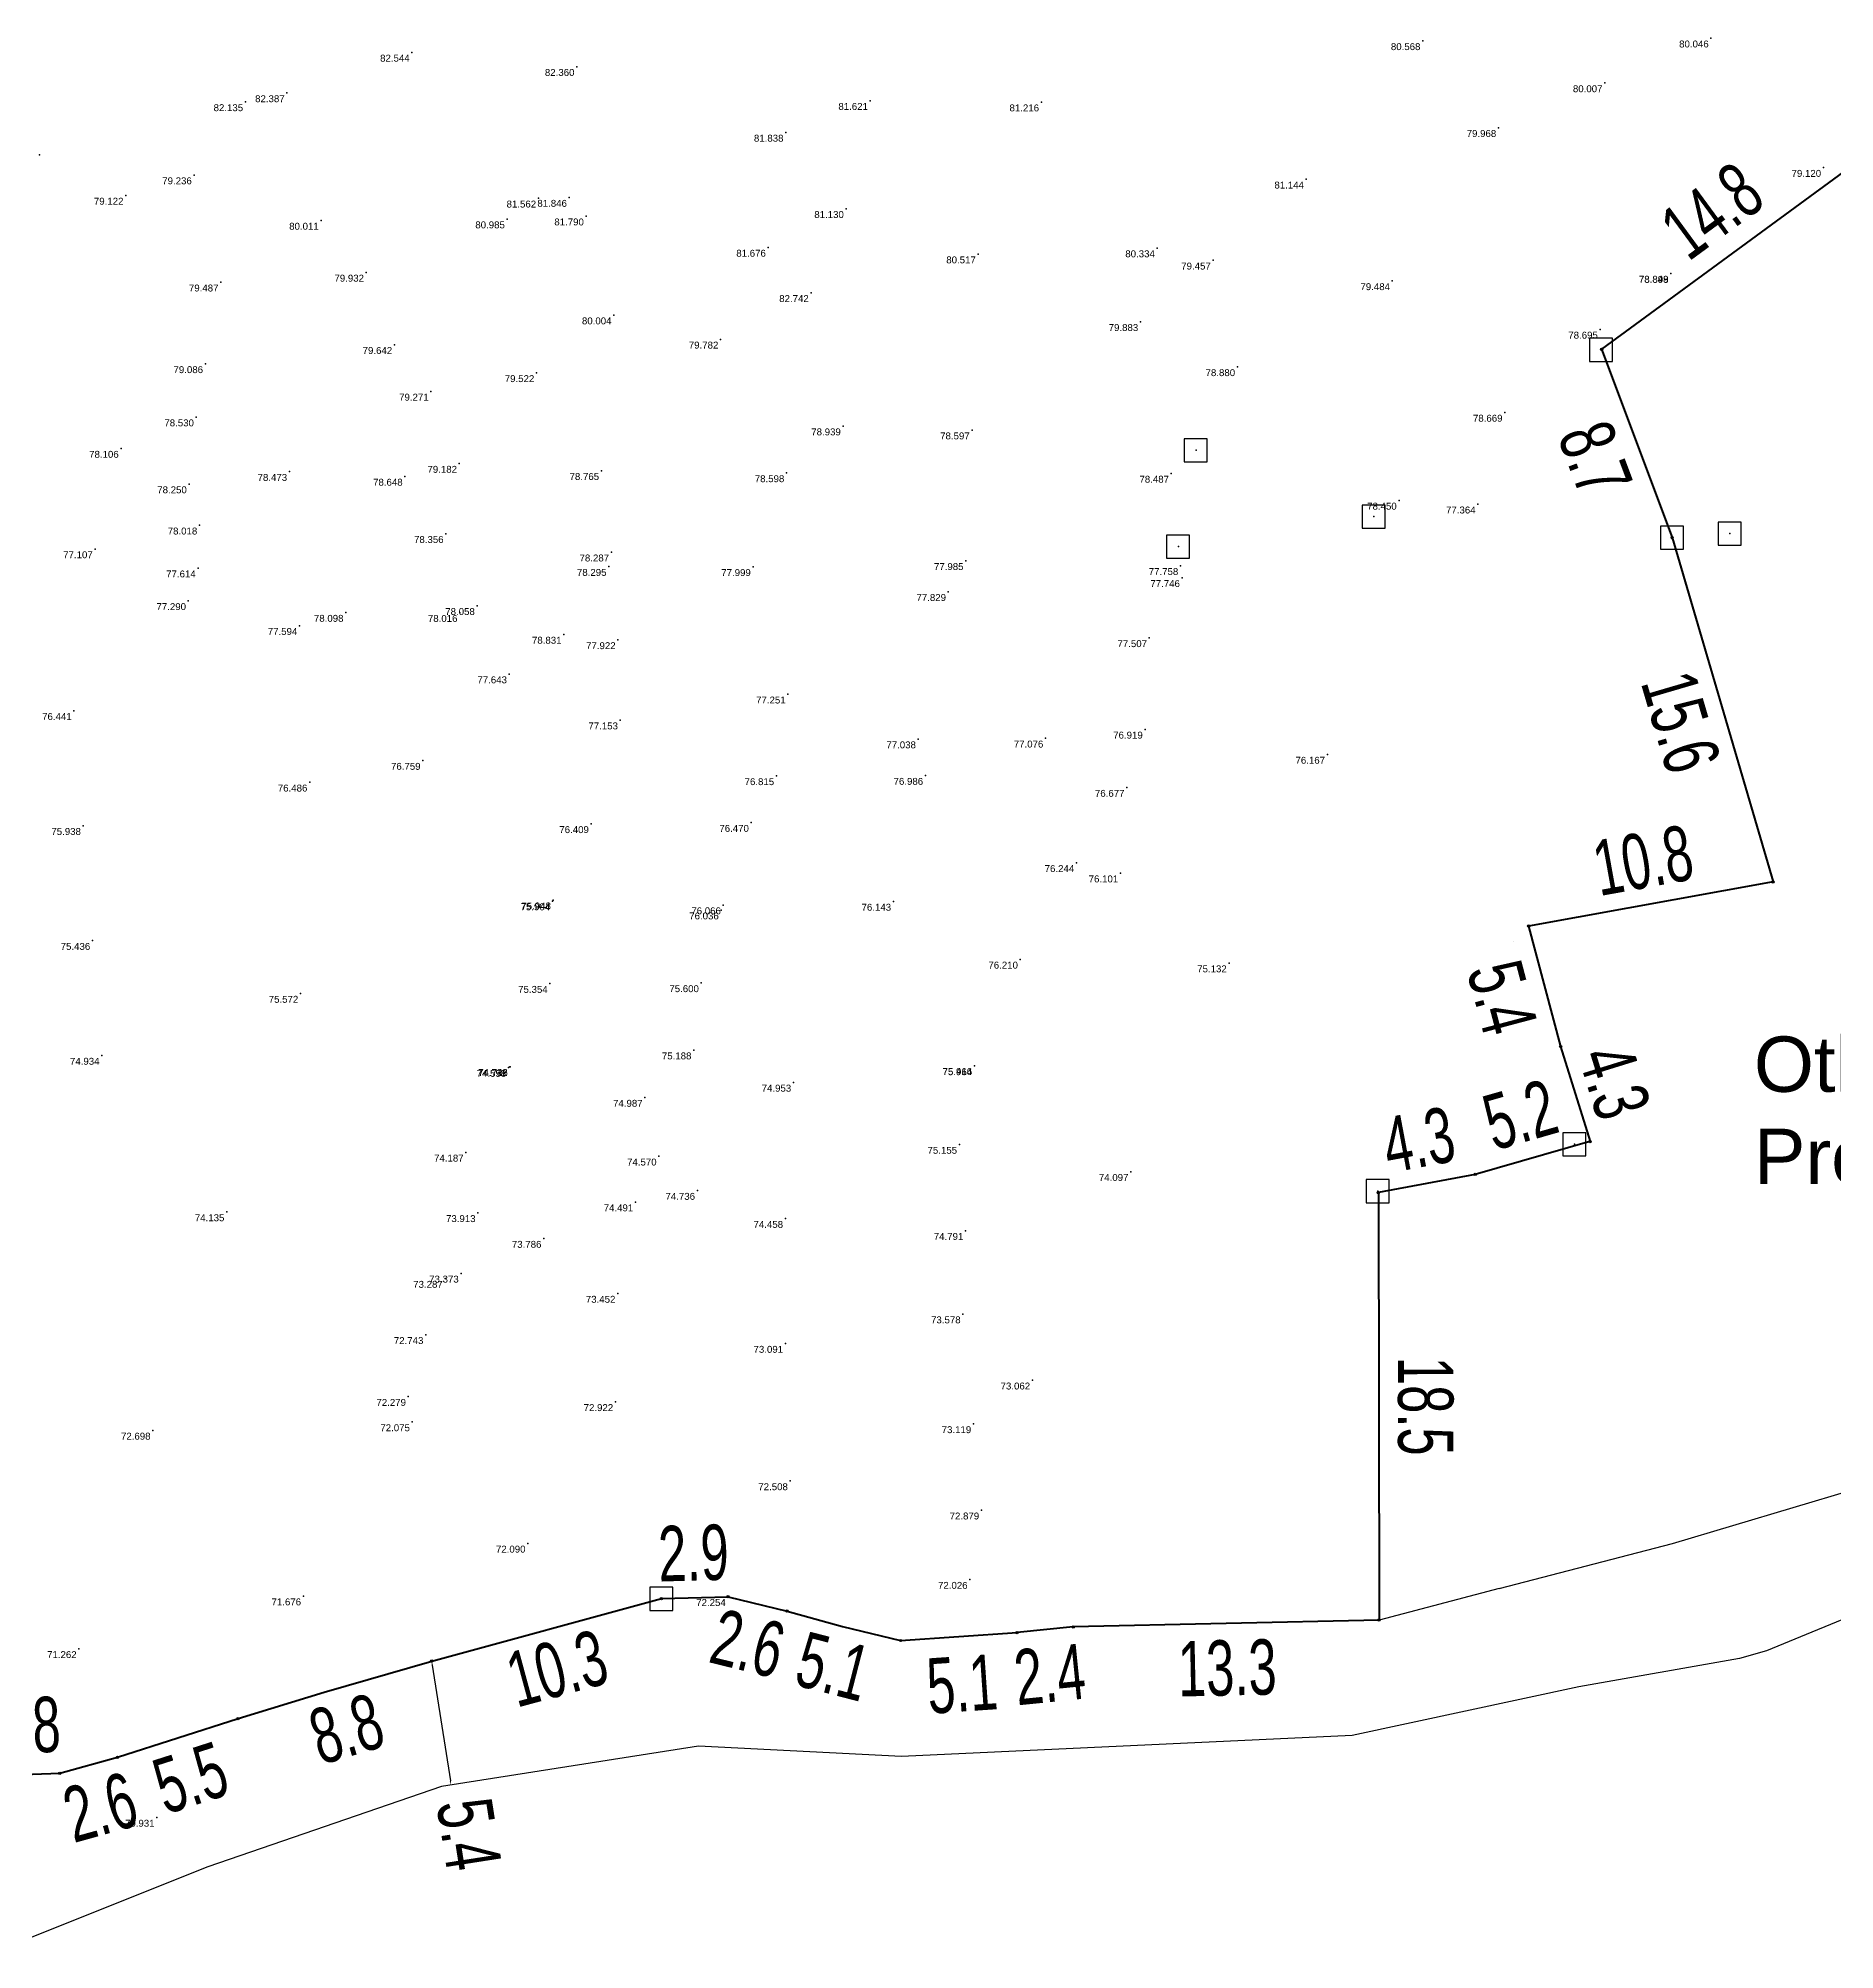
# Model space of a CAD drawing. Header units: millimetres. Extents: x 706139 to 707011, y 753722 to 954403.
# Drawn here: x 706373 to 706450.9, y 953740.5 to 953823.4 of the extents above; entities that cross this region are included whole.
import ezdxf
from ezdxf.enums import TextEntityAlignment as Align

# ---------------------------------------------------------------- set-up
doc = ezdxf.new("R2010")
doc.units = ezdxf.units.MM
doc.linetypes.add('SOLID_LINE', pattern=[0])
doc.layers.add('BD', color=1, linetype='Continuous', lineweight=40)
doc.layers.add('BD SYMBOL', color=7, linetype='Continuous', lineweight=30)
for name, color, linetype in [('dim', 7, 'Continuous'), ('Height', 7, 'Continuous'), ('RD', 5, 'Continuous'), ('SY SYMBOL', 7, 'Continuous')]:
    doc.layers.add(name, color=color, linetype=linetype)
doc.styles.add('DIM', font='ARIALN.TTF', dxfattribs={"width": 0.8, "height": 2.4})
doc.styles.add('ROMANS', font='arial.ttf', dxfattribs={"height": 2.4})
doc.styles.get("Standard").update_dxf_attribs({"font": 'arial.ttf'})
doc.dimstyles.get("Standard").update_dxf_attribs({"dimtxt": 0.18, "dimasz": 0.18, "dimexe": 0.18, "dimexo": 0.0625, "dimgap": 0.09, "dimtad": 0, "dimtih": 1, "dimtoh": 1, "dimdec": 4, "dimzin": 0, "dimdsep": 46, "dimtxsty": 'Standard', "dimcen": 0.09, "dimadec": 0, "dimazin": 0, "dimtfac": 1, "dimtdec": 4, "dimtofl": 0, "dimtmove": 0, "dimatfit": 3, "dimfxl": 1, "dimtolj": 1, "dimtzin": 0, "dimarcsym": 0})

# ---------------------------------------------------------------- blocks, each defined once
blk = doc.blocks.new('BD')
at = {"linetype": 'ByBlock'}
for p, q in [((-0.037, -0.034), (0.037, 0.034)), ((-0.035, 0.035), (0.035, -0.035))]:
    blk.add_line(p, q, dxfattribs=at)
blk.add_circle((0, 0), 0.05)
blk.add_point((0, 0))
blk = doc.blocks.new('SYSTONE')
at = {"color": 6}
blk.add_polyline3d([(-0.256, -0.003, 0), (-0.256, -0.253, 0), (0.244, -0.253, 0), (0.244, 0.247, 0), (-0.256, 0.247, 0), (-0.256, -0.003, 0)], close=True, dxfattribs=at)
blk.add_point((0, 0), dxfattribs=at)
blk = doc.blocks.new('*D129')
at = {"layer": 'Defpoints', "color": 0, "transparency": 16777216}
for p in [(707701.58, 953787.439), (707688.441, 953780.291), (707689.628, 953778.673)]:
    blk.add_point(p, dxfattribs=at)
at = {"layer": 'dim', "color": 0, "transparency": 16777216, "insert": (707694.417, 953784.674), "char_height": 2.4, "attachment_point": 5, "rotation": 36.25758, "style": 'DIM'}
blk.add_mtext('\\A1;14.8', dxfattribs=at)
blk = doc.blocks.new('*D130')
at = {"layer": 'Defpoints', "color": 0, "transparency": 16777216}
for p in [(707689.628, 953778.673), (707690.874, 953769.825), (707692.69, 953770.506)]:
    blk.add_point(p, dxfattribs=at)
at = {"layer": 'dim', "color": 0, "transparency": 16777216, "insert": (707689.343, 953773.909), "char_height": 2.4, "attachment_point": 5, "rotation": 290.5522, "style": 'DIM'}
blk.add_mtext('\\A1;8.7', dxfattribs=at)
blk = doc.blocks.new('*D131')
at = {"layer": 'Defpoints', "color": 0, "transparency": 16777216}
for p in [(707692.69, 953770.506), (707695.244, 953755.041), (707697.067, 953755.575)]:
    blk.add_point(p, dxfattribs=at)
at = {"layer": 'dim', "color": 0, "transparency": 16777216, "insert": (707693.055, 953762.506), "char_height": 2.4, "attachment_point": 5, "rotation": 286.33842, "style": 'DIM'}
blk.add_mtext('\\A1;15.6', dxfattribs=at)
blk = doc.blocks.new('*D132')
at = {"layer": 'Defpoints', "color": 0, "transparency": 16777216}
for p in [(707686.122, 953755.544), (707697.067, 953755.575), (707686.463, 953753.659)]:
    blk.add_point(p, dxfattribs=at)
at = {"layer": 'dim', "color": 0, "transparency": 16777216, "insert": (707691.424, 953756.502), "char_height": 2.4, "attachment_point": 5, "rotation": 10.24207, "style": 'DIM'}
blk.add_mtext('\\A1;10.8', dxfattribs=at)
blk = doc.blocks.new('*D133')
at = {"layer": 'Defpoints', "color": 0, "transparency": 16777216}
for p in [(707686.463, 953753.659), (707687.849, 953748.439), (707686.003, 953747.949)]:
    blk.add_point(p, dxfattribs=at)
at = {"layer": 'dim', "color": 0, "transparency": 16777216, "insert": (707685.31, 953750.559), "char_height": 2.4, "attachment_point": 5, "rotation": 284.86991, "style": 'DIM'}
blk.add_mtext('\\A1;5.4', dxfattribs=at)
blk = doc.blocks.new('*D134')
at = {"layer": 'Defpoints', "color": 0, "transparency": 16777216}
for p in [(707687.849, 953748.439), (707689.126, 953744.317), (707690.823, 953744.843)]:
    blk.add_point(p, dxfattribs=at)
at = {"layer": 'dim', "color": 0, "transparency": 16777216, "insert": (707690.184, 953746.904), "char_height": 2.4, "attachment_point": 5, "rotation": 287.21897, "style": 'DIM'}
blk.add_mtext('\\A1;4.3', dxfattribs=at)
blk = doc.blocks.new('*D135')
at = {"layer": 'Defpoints', "color": 0, "transparency": 16777216}
for p in [(707683.612, 953744.758), (707689.124, 953744.316), (707684.146, 953742.892)]:
    blk.add_point(p, dxfattribs=at)
at = {"layer": 'dim', "color": 0, "transparency": 16777216, "insert": (707686.101, 953745.47), "char_height": 2.4, "attachment_point": 5, "rotation": 15.96483, "style": 'DIM'}
blk.add_mtext('\\A1;5.2', dxfattribs=at)
blk = doc.blocks.new('*D136')
at = {"layer": 'Defpoints', "color": 0, "transparency": 16777216}
for p in [(707679.593, 953743.99), (707684.146, 953742.892), (707679.949, 953742.102)]:
    blk.add_point(p, dxfattribs=at)
at = {"layer": 'dim', "color": 0, "transparency": 16777216, "insert": (707681.692, 953744.385), "char_height": 2.4, "attachment_point": 5, "rotation": 10.66004, "style": 'DIM'}
blk.add_mtext('\\A1;4.3', dxfattribs=at)
blk = doc.blocks.new('*D137')
at = {"layer": 'Defpoints', "color": 0, "transparency": 16777216}
for p in [(707679.949, 953742.102), (707679.977, 953723.565), (707681.997, 953723.568)]:
    blk.add_point(p, dxfattribs=at)
at = {"layer": 'dim', "color": 0, "transparency": 16777216, "insert": (707681.983, 953732.837), "char_height": 2.4, "attachment_point": 5, "rotation": 270.08654, "style": 'DIM'}
blk.add_mtext('\\A1;18.5', dxfattribs=at)
blk = doc.blocks.new('*D138')
at = {"layer": 'Defpoints', "color": 0, "transparency": 16777216}
for p in [(707679.985, 953723.56), (707666.711, 953723.267), (707666.753, 953721.331)]:
    blk.add_point(p, dxfattribs=at)
at = {"layer": 'dim', "color": 0, "transparency": 16777216, "insert": (707673.39, 953721.478), "char_height": 2.4, "attachment_point": 5, "rotation": 1.2645, "style": 'DIM'}
blk.add_mtext('\\A1;13.3', dxfattribs=at)
blk = doc.blocks.new('*D139')
at = {"layer": 'Defpoints', "color": 0, "transparency": 16777216}
for p in [(707664.276, 953723.021), (707666.711, 953723.267), (707664.471, 953721.089)]:
    blk.add_point(p, dxfattribs=at)
at = {"layer": 'dim', "color": 0, "transparency": 16777216, "insert": (707665.688, 953721.212), "char_height": 2.4, "attachment_point": 5, "rotation": 5.76883, "style": 'DIM'}
blk.add_mtext('\\A1;2.4', dxfattribs=at)
blk = doc.blocks.new('*D140')
at = {"layer": 'Defpoints', "color": 0, "transparency": 16777216}
for p in [(707659.222, 953722.679), (707664.276, 953723.021), (707659.362, 953720.612)]:
    blk.add_point(p, dxfattribs=at)
at = {"layer": 'dim', "color": 0, "transparency": 16777216, "insert": (707661.889, 953720.783), "char_height": 2.4, "attachment_point": 5, "rotation": 3.87126, "style": 'DIM'}
blk.add_mtext('\\A1;5.1', dxfattribs=at)
blk = doc.blocks.new('*D141')
at = {"layer": 'Defpoints', "color": 0, "transparency": 16777216}
for p in [(707654.296, 953723.952), (707659.222, 953722.679), (707653.837, 953722.178)]:
    blk.add_point(p, dxfattribs=at)
at = {"layer": 'dim', "color": 0, "transparency": 16777216, "insert": (707656.3, 953721.542), "char_height": 2.4, "attachment_point": 5, "rotation": 345.51036, "style": 'DIM'}
blk.add_mtext('\\A1;5.1', dxfattribs=at)
blk = doc.blocks.new('*D142')
at = {"layer": 'Defpoints', "color": 0, "transparency": 16777216}
for p in [(707651.736, 953724.579), (707654.296, 953723.952), (707651.313, 953722.852)]:
    blk.add_point(p, dxfattribs=at)
at = {"layer": 'dim', "color": 0, "transparency": 16777216, "insert": (707652.593, 953722.539), "char_height": 2.4, "attachment_point": 5, "rotation": 346.23792, "style": 'DIM'}
blk.add_mtext('\\A1;2.6', dxfattribs=at)
blk = doc.blocks.new('*D143')
at = {"layer": 'Defpoints', "color": 0, "transparency": 16777216}
for p in [(707648.79, 953726.418), (707648.847, 953724.494), (707651.736, 953724.579)]:
    blk.add_point(p, dxfattribs=at)
at = {"layer": 'dim', "color": 0, "transparency": 16777216, "insert": (707650.235, 953726.461), "char_height": 2.4, "attachment_point": 5, "rotation": 1.68527, "style": 'DIM'}
blk.add_mtext('\\A1;2.9', dxfattribs=at)
blk = doc.blocks.new('*D144')
at = {"layer": 'Defpoints', "color": 0, "transparency": 16777216}
for p in [(707648.847, 953724.494), (707638.88, 953721.788), (707639.336, 953720.108)]:
    blk.add_point(p, dxfattribs=at)
at = {"layer": 'dim', "color": 0, "transparency": 16777216, "insert": (707644.319, 953721.461), "char_height": 2.4, "attachment_point": 5, "rotation": 15.18943, "style": 'DIM'}
blk.add_mtext('\\A1;10.3', dxfattribs=at)
blk = doc.blocks.new('*D145')
at = {"layer": 'Defpoints', "color": 0, "transparency": 16777216}
for p in [(707638.88, 953721.788), (707630.483, 953719.295), (707630.988, 953717.593)]:
    blk.add_point(p, dxfattribs=at)
at = {"layer": 'dim', "color": 0, "transparency": 16777216, "insert": (707635.187, 953718.839), "char_height": 2.4, "attachment_point": 5, "rotation": 16.53572, "style": 'DIM'}
blk.add_mtext('\\A1;8.8', dxfattribs=at)
blk = doc.blocks.new('*D146')
at = {"layer": 'Defpoints', "color": 0, "transparency": 16777216}
for p in [(707630.483, 953719.295), (707625.252, 953717.617), (707625.81, 953715.878)]:
    blk.add_point(p, dxfattribs=at)
at = {"layer": 'dim', "color": 0, "transparency": 16777216, "insert": (707628.425, 953716.717), "char_height": 2.4, "attachment_point": 5, "rotation": 17.7852, "style": 'DIM'}
blk.add_mtext('\\A1;5.5', dxfattribs=at)
blk = doc.blocks.new('*D147')
at = {"layer": 'Defpoints', "color": 0, "transparency": 16777216}
for p in [(707625.252, 953717.617), (707622.744, 953716.922), (707623.251, 953715.091)]:
    blk.add_point(p, dxfattribs=at)
at = {"layer": 'dim', "color": 0, "transparency": 16777216, "insert": (707624.505, 953715.439), "char_height": 2.4, "attachment_point": 5, "rotation": 15.48876, "style": 'DIM'}
blk.add_mtext('\\A1;2.6', dxfattribs=at)
blk = doc.blocks.new('*D148')
at = {"layer": 'Defpoints', "color": 0, "transparency": 16777216}
for p in [(707619.839, 953718.936), (707619.917, 953716.818), (707622.744, 953716.922)]:
    blk.add_point(p, dxfattribs=at)
at = {"layer": 'dim', "color": 0, "transparency": 16777216, "insert": (707621.252, 953718.988), "char_height": 2.4, "attachment_point": 5, "rotation": 2.10685, "style": 'DIM'}
blk.add_mtext('\\A1;2.8', dxfattribs=at)
blk = doc.blocks.new('*D484')
at = {"layer": 'Defpoints', "color": 0, "transparency": 16777216}
for p in [(707638.88, 953721.788), (707639.719, 953716.415), (707639.719, 953716.415)]:
    blk.add_point(p, dxfattribs=at)
at = {"layer": 'dim', "color": 0, "lineweight": -2, "transparency": 16777216}
blk.add_line((707638.908, 953721.61), (707639.691, 953716.593), dxfattribs=at)
at = {"layer": 'dim', "color": 0, "transparency": 16777216}
for points in [[(707638.937, 953721.615), (707638.878, 953721.606), (707638.88, 953721.788)], [(707639.721, 953716.598), (707639.662, 953716.589), (707639.719, 953716.415)]]:
    blk.add_solid(points, dxfattribs=at)
at = {"layer": 'dim', "color": 0, "transparency": 16777216, "insert": (707640.492, 953714.278), "char_height": 2.4, "attachment_point": 5, "rotation": 278.87972, "style": 'DIM'}
blk.add_mtext('\\A1;5.4', dxfattribs=at)
blk = doc.blocks.new('FGHFGH')
at = {"layer": 'BD'}
for p, q in [((707701.57974, 953787.4392), (707689.62774, 953778.6732)), ((707689.62774, 953778.6732), (707692.68974, 953770.5062)), ((707692.68974, 953770.5062), (707697.06674, 953755.5752)), ((707697.06674, 953755.5752), (707686.46274, 953753.6592)), ((707686.46274, 953753.6592), (707687.84874, 953748.4392)), ((707685.81474, 953752.9952), (707685.81574, 953752.9862)), ((707687.84874, 953748.4392), (707689.12626, 953744.31704)), ((707689.12387, 953744.31635), (707684.14574, 953742.8922)), ((707684.14574, 953742.8922), (707679.94874, 953742.1022)), ((707679.94874, 953742.1022), (707679.97674, 953723.5652)), ((707638.87974, 953721.7882), (707648.84674, 953724.4942)), ((707648.84674, 953724.4942), (707651.73574, 953724.5792)), ((707651.73574, 953724.5792), (707654.29574, 953723.9522)), ((707654.29574, 953723.9522), (707656.70174, 953723.2932)), ((707679.98474, 953723.5602), (707666.71074, 953723.2672)), ((707656.70174, 953723.2932), (707659.22174, 953722.6792)), ((707659.22174, 953722.6792), (707664.27574, 953723.0212)), ((707666.71074, 953723.2672), (707664.27574, 953723.0212)), ((707634.21774, 953720.4352), (707638.87974, 953721.7882)), ((707630.48274, 953719.2952), (707634.21774, 953720.4352)), ((707625.25174, 953717.6172), (707630.48274, 953719.2952)), ((707622.74374, 953716.9222), (707625.25174, 953717.6172)), ((707619.91674, 953716.8182), (707622.74374, 953716.9222))]:
    blk.add_line(p, q, dxfattribs=at)
at = {"layer": 'RD'}
for p, q in [((707692.70074, 953726.8922), (707700.54974, 953729.2242)), ((707685.19074, 953724.9292), (707692.70074, 953726.8922)), ((707706.92874, 953726.4322), (707696.77774, 953722.2242)), ((707685.19074, 953724.9292), (707679.98474, 953723.5602)), ((707695.60874, 953721.8972), (707688.63374, 953720.6632)), ((707696.77774, 953722.2242), (707695.60874, 953721.8972)), ((707688.63374, 953720.6632), (707678.80974, 953718.5562)), ((707678.80974, 953718.5562), (707659.26474, 953717.6432)), ((707650.45874, 953718.0932), (707639.30874, 953716.3512)), ((707659.26474, 953717.6432), (707650.45874, 953718.0932)), ((707639.30874, 953716.3512), (707629.17074, 953712.8592)), ((707629.17074, 953712.8592), (707620.16574, 953709.2672))]:
    blk.add_line(p, q, dxfattribs=at)
at = {"layer": 'BD SYMBOL'}
for p in [(707689.62774, 953778.6732, 78.745), (707692.68974, 953770.5062, 77.131), (707697.06674, 953755.5752, 77.532), (707686.46274, 953753.6592, 75.277), (707687.84874, 953748.4392, 75.155), (707689.12387, 953744.31635), (707684.14574, 953742.8922, 74.278), (707679.94874, 953742.1022, 74.373), (707648.84674, 953724.4942, 72.029), (707651.73574, 953724.5792, 72.373), (707654.29574, 953723.9522, 72.091), (707679.97674, 953723.5652, 72.675), (707659.22174, 953722.6792, 72.293), (707664.27574, 953723.0212, 72.306), (707666.71074, 953723.2672), (707638.87974, 953721.7882, 71.296), (707630.48274, 953719.2952, 71.156), (707625.25174, 953717.6172, 71.062), (707622.74374, 953716.9222, 71.073)]:
    blk.add_blockref('BD', p, dxfattribs=at)
at = {"layer": 'SY SYMBOL', "xscale": 2, "yscale": 2, "zscale": 2}
for p in [(707689.61074, 953778.6582, 78.677), (707672.03574, 953774.2962, 79), (707679.75074, 953771.4222, 78.491), (707671.27074, 953770.1252, 78.167), (707692.68974, 953770.5062, 77.133), (707695.19374, 953770.6872, 78.779), (707688.45174, 953744.1972, 74.727), (707679.92474, 953742.1712, 74.441), (707648.85374, 953724.4932, 72.028)]:
    blk.add_blockref('SYSTONE', p, dxfattribs=at)
at = {"insert": (707696.23379, 953748.87318), "char_height": 2.4, "attachment_point": 1, "style": 'ROMANS'}
blk.add_mtext_dynamic_manual_height_columns('Other Property', width=1.1123996, gutter_width=12.5, heights=[0], dxfattribs=at)
at = {"layer": 'dim'}
for p1, p2, distance, picture, middle in [((707701.57974, 953787.4392), (707689.62774, 953778.6732), -2.00601, '*D129', (707694.41735, 953784.67378)), ((707689.62774, 953778.6732), (707692.68974, 953770.5062), -1.93964, '*D130', (707689.34255, 953773.90877)), ((707692.68974, 953770.5062), (707697.06674, 953755.5752), -1.89977, '*D131', (707693.05518, 953762.50628)), ((707697.06674, 953755.5752), (707686.46274, 953753.6592), -1.91561, '*D132', (707691.42413, 953756.50229)), ((707686.46274, 953753.6592), (707687.84874, 953748.4392), -1.91017, '*D133', (707685.30953, 953750.559)), ((707687.84874, 953748.4392), (707689.12626, 953744.31704), 1.77595, '*D134', (707690.18385, 953746.90384)), ((707689.12387, 953744.31635), (707684.14574, 953742.8922), -1.94051, '*D135', (707686.10107, 953745.46995)), ((707684.14574, 953742.8922), (707679.94874, 953742.1022), -1.92044, '*D136', (707681.69199, 953744.3845)), ((707679.94874, 953742.1022), (707679.97674, 953723.5652), 2.02033, '*D137', (707681.98307, 953732.83676)), ((707651.73574, 953724.5792), (707648.84674, 953724.4942), -1.92507, '*D143', (707650.23462, 953726.46094)), ((707648.84674, 953724.4942), (707638.87974, 953721.7882), 1.74109, '*D144', (707644.31942, 953721.46094)), ((707654.29574, 953723.9522), (707651.73574, 953724.5792), 1.77815, '*D142', (707652.59273, 953722.5386)), ((707659.22174, 953722.6792), (707654.29574, 953723.9522), 1.83222, '*D141', (707656.30031, 953721.54176)), ((707679.98474, 953723.5602), (707666.71074, 953723.2672), 1.93627, '*D138', (707673.39047, 953721.4779)), ((707664.27574, 953723.0212), (707659.22174, 953722.6792), 2.07174, '*D140', (707661.88861, 953720.78319)), ((707666.71074, 953723.2672), (707664.27574, 953723.0212), 1.94227, '*D139', (707665.68847, 953721.21177)), ((707638.87974, 953721.7882), (707630.48274, 953719.2952), 1.77584, '*D145', (707635.18667, 953718.83931)), ((707622.74374, 953716.9222), (707619.91674, 953716.8182), -2.11875, '*D148', (707621.25235, 953718.98752)), ((707630.48274, 953719.2952), (707625.25174, 953717.6172), 1.82686, '*D146', (707628.42525, 953716.71665)), ((707625.25174, 953717.6172), (707622.74374, 953716.9222), 1.89984, '*D147', (707624.50509, 953715.43886))]:
    dim = blk.add_aligned_dim(p1=p1, p2=p2, distance=distance, dimstyle='Standard', dxfattribs=at)
    dim.commit()
    dim.dimension.update_dxf_attribs({"geometry": picture, "text_midpoint": middle})
dim = blk.add_linear_dim(base=(707639.71916, 953716.415325), p1=(707638.879738, 953721.788204), p2=(707639.71916, 953716.415325), angle=278.8797186, dimstyle='Standard', override={"dimsd1": 0, "dimsd2": 0}, dxfattribs=at)
dim.commit()
dim.dimension.update_dxf_attribs({"geometry": '*D484', "text_midpoint": (707640.491567, 953714.278302), "dimtype": 129})

msp = doc.modelspace()

# ---------------------------------------------------------------- linework, layer by layer
at = {"color": 0, "linetype": 'SOLID_LINE'}
for p in [(706433.049, 953823.265, 80.568), (706433.049, 953823.265, 80.568), (706445.553, 953823.38, 80.046), (706445.553, 953823.38, 80.046), (706389.2046, 953822.7655, 82.5443), (706396.3521, 953822.1464, 82.3596), (706440.945, 953821.439, 80.007), (706440.945, 953821.439, 80.007), (706381.9813, 953820.6174, 82.1349), (706383.7817, 953821.0064, 82.3868), (706409.0828, 953820.6716, 81.621), (706416.5063, 953820.6077, 81.2159), (706405.419, 953819.2942, 81.8382), (706436.337, 953819.499, 79.968), (706436.337, 953819.499, 79.968), (706373.0512, 953818.3264, 77.9826), (706379.7542, 953817.4465, 79.2355), (706427.9969, 953817.2629, 81.1443), (706427.9969, 953817.2629, 81.1443), (706427.9969, 953817.2629, 81.1443), (706450.4302, 953817.7692, 79.1203), (706376.7891, 953816.5618, 79.1221), (706394.6903, 953816.4389, 81.5619), (706396.0254, 953816.4693, 81.8462), (706385.2595, 953815.4755, 80.0114), (706393.334, 953815.536, 80.9853), (706396.761, 953815.6624, 81.7905), (706408.0383, 953815.9848, 81.1297), (706404.6544, 953814.3058, 81.6758), (706413.7629, 953814.0175, 80.5173), (706421.5295, 953814.2812, 80.3335), (706423.9557, 953813.7497, 79.4571), (706387.2232, 953813.2246, 79.9324), (706443.8062, 953813.1763, 78.8488), (706443.8104, 953813.1726, 78.8981), (706380.9112, 953812.798, 79.4875), (706406.5163, 953812.3399, 82.7417), (706406.5163, 953812.3399, 82.7417), (706406.5163, 953812.3399, 82.7417), (706431.729, 953812.856, 79.484), (706431.729, 953812.856, 79.484), (706397.9591, 953811.3717, 80.0045), (706420.8078, 953811.0823, 79.8827), (706440.7441, 953810.7523, 78.6948), (706388.446, 953810.0894, 79.642), (706402.5941, 953810.322, 79.7825), (706380.2418, 953809.2576, 79.0856), (706394.6116, 953808.8678, 79.5223), (706425.0108, 953809.1269, 78.8799), (706390.0282, 953808.0628, 79.2706), (706436.6094, 953807.1509, 78.6687), (706379.846, 953806.9495, 78.5298), (706407.9064, 953806.5578, 78.9387), (706413.4974, 953806.384, 78.5971), (706376.5828, 953805.5857, 78.1062), (706391.2579, 953804.9347, 79.1824), (706397.4217, 953804.6233, 78.7653), (706379.5373, 953804.0461, 78.2498), (706383.8896, 953804.5843, 78.4732), (706388.8999, 953804.3748, 78.6476), (706405.4563, 953804.5276, 78.5984), (706422.1419, 953804.5046, 78.4868), (706432.0204, 953803.3354, 78.4504), (706435.4412, 953803.1713, 77.364), (706379.991, 953802.2589, 78.0181), (706390.676, 953801.8908, 78.3555), (706375.4564, 953801.2289, 77.1072), (706397.7423, 953800.4652, 78.2949), (706397.8546, 953801.0898, 78.2875), (706404.0024, 953800.4558, 77.9994), (706413.2293, 953800.7171, 77.9849), (706422.5448, 953800.5021, 77.7585), (706379.9234, 953800.3981, 77.614), (706422.6154, 953799.9786, 77.7462), (706379.5027, 953798.9809, 77.2901), (706412.4702, 953799.3759, 77.8292), (706386.3339, 953798.4723, 78.0983), (706391.2776, 953798.4681, 78.0161), (706392.0305, 953798.7674, 78.0576), (706384.3307, 953797.9017, 77.5942), (706395.7916, 953797.5218, 78.8306), (706398.1392, 953797.2868, 77.9224), (706421.189, 953797.3746, 77.5066), (706393.4243, 953795.8059, 77.6426), (706405.5139, 953794.9302, 77.2514), (706374.543, 953794.214, 76.441), (706374.543, 953794.214, 76.441), (706398.2395, 953793.8074, 77.1527), (706416.6915, 953793.0199, 77.0759), (706421.0039, 953793.4078, 76.9188), (706411.164, 953792.9857, 77.0384), (706428.911, 953792.317, 76.167), (706428.911, 953792.317, 76.167), (706389.677, 953792.054, 76.759), (706389.677, 953792.054, 76.759), (706405.015, 953791.3896, 76.815), (706411.4779, 953791.4028, 76.9858), (706384.767, 953791.112, 76.486), (706384.767, 953791.112, 76.486), (706420.2113, 953790.8813, 76.677), (706374.945, 953789.23, 75.938), (706374.945, 953789.23, 75.938), (706396.978, 953789.3099, 76.4091), (706403.9204, 953789.3637, 76.4703), (706418.0311, 953787.6199, 76.2444), (706419.9394, 953787.1737, 76.101), (706395.2955, 953785.9622, 75.9036), (706395.3323, 953785.9993, 75.9483), (706402.6126, 953785.567, 76.036), (706402.7049, 953785.7882, 76.0662), (706410.0878, 953785.9432, 76.1432), (706375.348, 953784.246, 75.436), (706375.348, 953784.246, 75.436), (706415.5903, 953783.433, 76.2101), (706424.647, 953783.272, 75.132), (706424.647, 953783.272, 75.132), (706395.1914, 953782.3818, 75.3544), (706401.7507, 953782.4119, 75.6005), (706384.373, 953781.951, 75.572), (706384.373, 953781.951, 75.572), (706375.751, 953779.263, 74.934), (706375.751, 953779.263, 74.934), (706401.4266, 953779.4961, 75.1878), (706393.3909, 953778.7397, 74.5578), (706393.4515, 953778.7738, 74.732), (706393.463, 953778.7786, 74.7465), (706405.7545, 953778.097, 74.9526), (706413.601, 953778.8215, 75.4157), (706413.6031, 953778.8117, 75.9637), (706399.3092, 953777.4409, 74.9868), (706391.5447, 953775.0646, 74.1873), (706399.9166, 953774.894, 74.57), (706412.9497, 953775.4035, 75.1548), (706420.383, 953774.226, 74.097), (706420.383, 953774.226, 74.097), (706401.5839, 953773.4057, 74.7358), (706381.168, 953772.478, 74.135), (706381.168, 953772.478, 74.135), (706392.0629, 953772.4405, 73.9126), (706398.9021, 953772.9076, 74.4913), (706405.402, 953772.1903, 74.4583), (706413.2206, 953771.666, 74.791), (706394.9201, 953771.3252, 73.7862), (706391.3317, 953769.8169, 73.3727), (706390.6392, 953769.59, 73.2874), (706398.1284, 953768.9416, 73.4518), (706413.103, 953768.0502, 73.5783), (706389.7997, 953767.1525, 72.7425), (706405.4027, 953766.7723, 73.0911), (706416.119, 953765.181, 73.062), (706416.119, 953765.181, 73.062), (706389.0442, 953764.4698, 72.2788), (706398.0331, 953764.2441, 72.9217), (706389.2144, 953763.3709, 72.0753), (706413.5632, 953763.2877, 73.1188), (706377.964, 953763.005, 72.698), (706377.964, 953763.005, 72.698), (706405.6093, 953760.8138, 72.5078), (706413.9085, 953759.5441, 72.8791), (706394.229, 953758.107, 72.09), (706394.229, 953758.107, 72.09), (706413.4046, 953756.5357, 72.0264), (706384.494, 953755.82, 71.676), (706384.494, 953755.82, 71.676), (706402.916, 953755.792, 72.254), (706402.916, 953755.792, 72.254), (706374.759, 953753.533, 71.262), (706374.759, 953753.533, 71.262), (706378.1383, 953746.2194, 70.9312)]:
    msp.add_point(p, dxfattribs=at)

# ---------------------------------------------------------------- block references
msp.add_blockref('FGHFGH', (-1248.8207, 31.2158))

# ---------------------------------------------------------------- texts
at = {"layer": 'Height', "color": 4, "linetype": 'SOLID_LINE'}
for s, p in [('80.568', (706432.949, 953823.165, 80.568)), ('80.568', (706432.949, 953823.165, 80.568)), ('80.046', (706445.453, 953823.28, 80.046)), ('80.046', (706445.453, 953823.28, 80.046)), ('82.544', (706389.1046, 953822.6655, 82.5443)), ('82.360', (706396.2521, 953822.0464, 82.3596)), ('80.007', (706440.845, 953821.339, 80.007)), ('80.007', (706440.845, 953821.339, 80.007)), ('82.135', (706381.8813, 953820.5174, 82.1349)), ('82.387', (706383.6817, 953820.9064, 82.3868)), ('81.621', (706408.9828, 953820.5716, 81.621)), ('81.216', (706416.4063, 953820.5077, 81.2159)), ('81.838', (706405.319, 953819.1942, 81.8382)), ('79.968', (706436.237, 953819.399, 79.968)), ('79.968', (706436.237, 953819.399, 79.968)), ('79.236', (706379.6542, 953817.3465, 79.2355)), ('81.144', (706427.8969, 953817.1629, 81.1443)), ('81.144', (706427.8969, 953817.1629, 81.1443)), ('81.144', (706427.8969, 953817.1629, 81.1443)), ('79.120', (706450.3302, 953817.6692, 79.1203)), ('79.122', (706376.6891, 953816.4618, 79.1221)), ('81.562', (706394.5903, 953816.3389, 81.5619)), ('81.846', (706395.9254, 953816.3693, 81.8462)), ('80.011', (706385.1595, 953815.3755, 80.0114)), ('80.985', (706393.234, 953815.436, 80.9853)), ('81.790', (706396.661, 953815.5624, 81.7905)), ('81.130', (706407.9383, 953815.8848, 81.1297)), ('81.676', (706404.5544, 953814.2058, 81.6758)), ('80.517', (706413.6629, 953813.9175, 80.5173)), ('80.334', (706421.4295, 953814.1812, 80.3335)), ('79.932', (706387.1232, 953813.1246, 79.9324)), ('79.457', (706423.8557, 953813.6497, 79.4571)), ('78.849', (706443.7062, 953813.0763, 78.8488)), ('78.898', (706443.7104, 953813.0726, 78.8981)), ('79.487', (706380.8112, 953812.698, 79.4875)), ('82.742', (706406.4163, 953812.2399, 82.7417)), ('82.742', (706406.4163, 953812.2399, 82.7417)), ('82.742', (706406.4163, 953812.2399, 82.7417)), ('79.484', (706431.629, 953812.756, 79.484)), ('79.484', (706431.629, 953812.756, 79.484)), ('80.004', (706397.8591, 953811.2717, 80.0045)), ('79.883', (706420.7078, 953810.9823, 79.8827)), ('78.695', (706440.6441, 953810.6523, 78.6948)), ('79.642', (706388.346, 953809.9894, 79.642)), ('79.782', (706402.4941, 953810.222, 79.7825)), ('79.086', (706380.1418, 953809.1576, 79.0856)), ('79.522', (706394.5116, 953808.7678, 79.5223)), ('78.880', (706424.9108, 953809.0269, 78.8799)), ('79.271', (706389.9282, 953807.9628, 79.2706)), ('78.530', (706379.746, 953806.8495, 78.5298)), ('78.939', (706407.8064, 953806.4578, 78.9387)), ('78.597', (706413.3974, 953806.284, 78.5971)), ('78.669', (706436.5094, 953807.0509, 78.6687)), ('78.106', (706376.4828, 953805.4857, 78.1062)), ('79.182', (706391.1579, 953804.8347, 79.1824)), ('78.250', (706379.4373, 953803.9461, 78.2498)), ('78.473', (706383.7896, 953804.4843, 78.4732)), ('78.648', (706388.7999, 953804.2748, 78.6476)), ('78.765', (706397.3217, 953804.5233, 78.7653)), ('78.598', (706405.3563, 953804.4276, 78.5984)), ('78.487', (706422.0419, 953804.4046, 78.4868)), ('78.450', (706431.9204, 953803.2354, 78.4504)), ('77.364', (706435.3412, 953803.0713, 77.364)), ('78.018', (706379.891, 953802.1589, 78.0181)), ('78.356', (706390.576, 953801.7908, 78.3555)), ('77.107', (706375.3564, 953801.1289, 77.1072)), ('78.287', (706397.7546, 953800.9898, 78.2875)), ('77.985', (706413.1293, 953800.6171, 77.9849)), ('77.614', (706379.8234, 953800.2981, 77.614)), ('78.295', (706397.6423, 953800.3652, 78.2949)), ('77.999', (706403.9024, 953800.3558, 77.9994)), ('77.758', (706422.4448, 953800.4021, 77.7585)), ('77.746', (706422.5154, 953799.8786, 77.7462)), ('77.290', (706379.4027, 953798.8809, 77.2901)), ('77.829', (706412.3702, 953799.2759, 77.8292)), ('78.098', (706386.2339, 953798.3723, 78.0983)), ('78.016', (706391.1776, 953798.3681, 78.0161)), ('78.058', (706391.9305, 953798.6674, 78.0576)), ('77.594', (706384.2307, 953797.8017, 77.5942)), ('78.831', (706395.6916, 953797.4218, 78.8306)), ('77.922', (706398.0392, 953797.1868, 77.9224)), ('77.507', (706421.089, 953797.2746, 77.5066)), ('77.643', (706393.3243, 953795.7059, 77.6426)), ('77.251', (706405.4139, 953794.8302, 77.2514)), ('76.441', (706374.443, 953794.114, 76.441)), ('76.441', (706374.443, 953794.114, 76.441)), ('77.153', (706398.1395, 953793.7074, 77.1527)), ('76.919', (706420.9039, 953793.3078, 76.9188)), ('77.038', (706411.064, 953792.8857, 77.0384)), ('77.076', (706416.5915, 953792.9199, 77.0759)), ('76.167', (706428.811, 953792.217, 76.167)), ('76.167', (706428.811, 953792.217, 76.167)), ('76.759', (706389.577, 953791.954, 76.759)), ('76.759', (706389.577, 953791.954, 76.759)), ('76.486', (706384.667, 953791.012, 76.486)), ('76.486', (706384.667, 953791.012, 76.486)), ('76.815', (706404.915, 953791.2896, 76.815)), ('76.986', (706411.3779, 953791.3028, 76.9858)), ('76.677', (706420.1113, 953790.7813, 76.677)), ('75.938', (706374.845, 953789.13, 75.938)), ('75.938', (706374.845, 953789.13, 75.938)), ('76.409', (706396.878, 953789.2099, 76.4091)), ('76.470', (706403.8204, 953789.2637, 76.4703)), ('76.244', (706417.9311, 953787.5199, 76.2444)), ('76.101', (706419.8394, 953787.0737, 76.101)), ('75.904', (706395.1955, 953785.8622, 75.9036)), ('75.948', (706395.2323, 953785.8993, 75.9483)), ('76.066', (706402.6049, 953785.6882, 76.0662)), ('76.143', (706409.9878, 953785.8432, 76.1432)), ('76.036', (706402.5126, 953785.467, 76.036)), ('75.436', (706375.248, 953784.146, 75.436)), ('75.436', (706375.248, 953784.146, 75.436)), ('76.210', (706415.4903, 953783.333, 76.2101)), ('75.132', (706424.547, 953783.172, 75.132)), ('75.132', (706424.547, 953783.172, 75.132)), ('75.354', (706395.0914, 953782.2818, 75.3544)), ('75.600', (706401.6507, 953782.3119, 75.6005)), ('75.572', (706384.273, 953781.851, 75.572)), ('75.572', (706384.273, 953781.851, 75.572)), ('74.934', (706375.651, 953779.163, 74.934)), ('74.934', (706375.651, 953779.163, 74.934)), ('75.188', (706401.3266, 953779.3961, 75.1878)), ('74.558', (706393.2909, 953778.6397, 74.5578)), ('74.732', (706393.3515, 953778.6738, 74.732)), ('74.746', (706393.363, 953778.6786, 74.7465)), ('75.416', (706413.501, 953778.7215, 75.4157)), ('75.964', (706413.5031, 953778.7117, 75.9637)), ('74.987', (706399.2092, 953777.3409, 74.9868)), ('74.953', (706405.6545, 953777.997, 74.9526)), ('74.187', (706391.4447, 953774.9646, 74.1873)), ('74.570', (706399.8166, 953774.794, 74.57)), ('75.155', (706412.8497, 953775.3035, 75.1548)), ('74.097', (706420.283, 953774.126, 74.097)), ('74.097', (706420.283, 953774.126, 74.097)), ('74.736', (706401.4839, 953773.3057, 74.7358)), ('74.135', (706381.068, 953772.378, 74.135)), ('74.135', (706381.068, 953772.378, 74.135)), ('73.913', (706391.9629, 953772.3405, 73.9126)), ('74.491', (706398.8021, 953772.8076, 74.4913)), ('74.458', (706405.302, 953772.0903, 74.4583)), ('74.791', (706413.1206, 953771.566, 74.791)), ('73.786', (706394.8201, 953771.2252, 73.7862)), ('73.287', (706390.5392, 953769.49, 73.2874)), ('73.373', (706391.2317, 953769.7169, 73.3727)), ('73.452', (706398.0284, 953768.8416, 73.4518)), ('73.578', (706413.003, 953767.9502, 73.5783)), ('72.743', (706389.6997, 953767.0525, 72.7425)), ('73.091', (706405.3027, 953766.6723, 73.0911)), ('73.062', (706416.019, 953765.081, 73.062)), ('73.062', (706416.019, 953765.081, 73.062)), ('72.279', (706388.9442, 953764.3698, 72.2788)), ('72.922', (706397.9331, 953764.1441, 72.9217)), ('72.075', (706389.1144, 953763.2709, 72.0753)), ('73.119', (706413.4632, 953763.1877, 73.1188)), ('72.698', (706377.864, 953762.905, 72.698)), ('72.698', (706377.864, 953762.905, 72.698)), ('72.508', (706405.5093, 953760.7138, 72.5078)), ('72.879', (706413.8085, 953759.4441, 72.8791)), ('72.090', (706394.129, 953758.007, 72.09)), ('72.090', (706394.129, 953758.007, 72.09)), ('71.676', (706384.394, 953755.72, 71.676)), ('71.676', (706384.394, 953755.72, 71.676)), ('72.254', (706402.816, 953755.692, 72.254)), ('72.254', (706402.816, 953755.692, 72.254)), ('72.026', (706413.3046, 953756.4357, 72.0264)), ('71.262', (706374.659, 953753.433, 71.262)), ('71.262', (706374.659, 953753.433, 71.262)), ('70.931', (706378.0383, 953746.1194, 70.9312))]:
    msp.add_text(s, height=0.3, dxfattribs=at).set_placement(p, align=Align.TOP_RIGHT)

doc.saveas('drawing.dxf')
